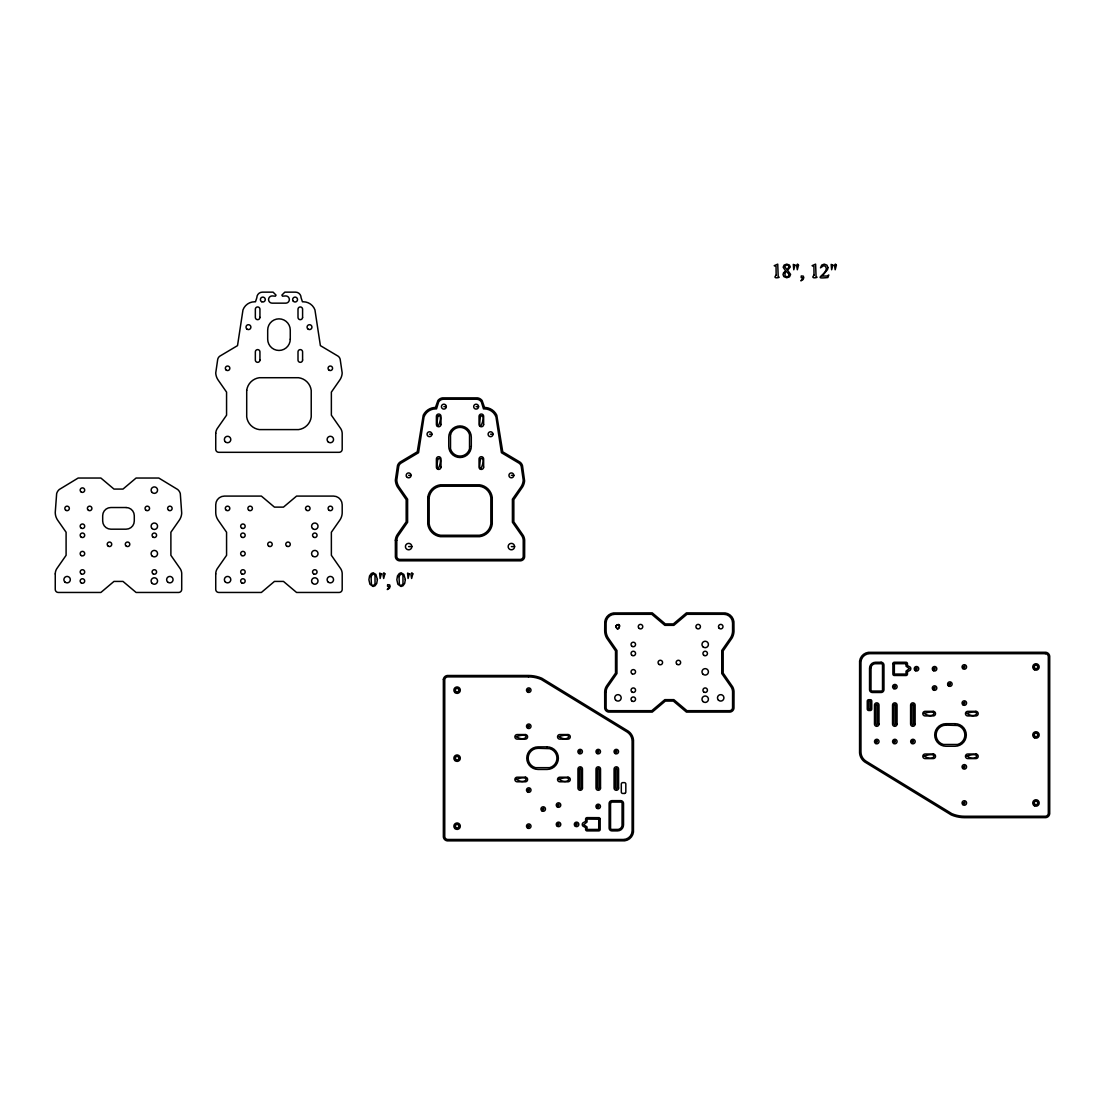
<?xml version="1.0" encoding="UTF-8"?>
<svg xmlns="http://www.w3.org/2000/svg" width="1105" height="1105" viewBox="0 0 1105 1105"><rect width="100%" height="100%" fill="white"/><g stroke="black" fill="none" stroke-linecap="round" stroke-linejoin="round"><path stroke-width="1.5" d="M443.879 406.64L446.337 406.64A2.459 2.459 0 0 1 442.649 408.767A2.459 2.459 0 0 1 442.649 404.513A2.459 2.459 0 0 1 446.337 406.64M476.131 406.64L478.589 406.64A2.459 2.459 0 0 1 474.901 408.767A2.459 2.459 0 0 1 474.901 404.513A2.459 2.459 0 0 1 478.589 406.64M429.5 434.224L431.945 434.224A2.459 2.459 0 0 0 428.27 432.096A2.459 2.459 0 0 0 428.27 436.351A2.459 2.459 0 0 0 431.945 434.224M490.551 434.224L493.01 434.224A2.459 2.459 0 0 1 489.322 436.351A2.459 2.459 0 0 1 489.322 432.096A2.459 2.459 0 0 1 493.01 434.224M408.629 475.371L411.088 475.371M511.38 475.371L513.825 475.371A2.459 2.459 0 0 0 510.151 473.258A2.459 2.459 0 0 0 510.151 477.498A2.459 2.459 0 0 0 513.825 475.371M408.629 546.588L411.861 546.588A3.218 3.218 0 0 1 407.027 549.378A3.218 3.218 0 0 1 407.027 543.798A3.218 3.218 0 0 1 411.861 546.588M511.38 546.588L514.599 546.588A3.218 3.218 0 0 1 509.764 549.378A3.218 3.218 0 0 1 509.764 543.798A3.218 3.218 0 0 1 514.599 546.588M906.017 663.691L894.359 663.691L894.346 674.064L906.031 674.064L906.045 671.094L909.387 668.649L906.045 666.218L906.031 663.704M55.264 573.909L55.25 589.421A3.039 3.039 0 0 0 58.289 592.46L100.887 592.46L113.967 581.423L122.987 581.423L136.095 592.46L178.665 592.46A3.039 3.039 0 0 0 181.703 589.421L181.717 573.371A9.752 9.752 0 0 0 179.659 567.915L170.888 555.318L170.888 532.251L179.272 520.22A13.619 13.619 0 0 0 181.703 513.121L180.308 493.659A8.191 8.191 0 0 0 177.601 489.446L158.802 478.037L136.095 478.037L122.987 489.073L113.967 489.073L100.887 478.037L78.165 478.037L59.352 489.446A8.191 8.191 0 0 0 56.645 493.659L55.25 512.43A13.619 13.619 0 0 0 57.695 520.22L66.093 532.251L66.093 555.318L57.322 567.915A9.752 9.752 0 0 0 55.264 573.909M215.737 573.909L215.737 589.421A3.039 3.039 0 0 0 218.776 592.46L261.374 592.46L274.441 581.423L283.474 581.423L296.568 592.46L339.152 592.46A3.039 3.039 0 0 0 342.191 589.421L342.191 573.371A9.752 9.752 0 0 0 340.147 567.915L331.376 555.318L331.362 532.251L339.76 520.22A13.619 13.619 0 0 0 342.191 513.121L342.191 504.778A8.674 8.674 0 0 0 333.517 496.09L296.568 496.09L283.474 507.126L274.441 507.126L261.374 496.09L224.412 496.09A8.674 8.674 0 0 0 215.737 504.778L215.737 512.43A13.619 13.619 0 0 0 218.182 520.22L226.566 532.251L226.58 555.318L217.809 567.915A9.752 9.752 0 0 0 215.737 573.909M215.751 433.243L215.737 449.293A3.039 3.039 0 0 0 218.776 452.318L339.152 452.318A3.039 3.039 0 0 0 342.191 449.293L342.191 433.243A9.752 9.752 0 0 0 340.133 427.773L331.362 415.19L331.362 392.123L339.746 380.079A13.619 13.619 0 0 0 342.177 372.979L340.243 359.719A5.318 5.318 0 0 0 338.033 356.128L320.381 345.63L314.939 309.897A12.376 12.376 0 0 0 303.322 301.789L302.439 301.789L301.085 297.715A5.566 5.566 0 0 0 295.518 292.148L284.828 292.148L281.899 295.104L282.507 296.168L285.725 295.933A3.605 3.605 0 0 1 289.344 299.552A3.605 3.605 0 0 1 285.725 303.157L272.189 303.157A3.605 3.605 0 0 1 268.57 299.552A3.605 3.605 0 0 1 272.189 295.933L275.407 296.168L276.015 295.104L273.087 292.148L262.396 292.148A5.566 5.566 0 0 0 256.83 297.715L255.476 301.789L254.592 301.789A12.376 12.376 0 0 0 242.976 309.897L237.52 345.63L219.867 356.128A5.318 5.318 0 0 0 217.657 359.719L215.737 372.979A13.619 13.619 0 0 0 218.168 380.079L226.566 392.123L226.566 415.19L217.796 427.773A9.752 9.752 0 0 0 215.751 433.243M395.355 540.262L395.383 556.961A4.475 4.475 0 0 0 399.237 560.815L520.787 560.815A4.475 4.475 0 0 0 524.626 556.961L524.668 540.262A11.243 11.243 0 0 0 523.314 535.511L513.839 521.822L513.839 499.653L522.776 486.711A15.083 15.083 0 0 0 524.599 480.91L522.499 465.647A6.796 6.796 0 0 0 519.875 462.014L502.747 451.835L496.794 415.204A13.799 13.799 0 0 0 485.772 407.51L484.543 407.455L482.125 400.535A7.003 7.003 0 0 0 477.484 397.869L442.525 397.869A7.003 7.003 0 0 0 437.898 400.535L435.467 407.455L434.237 407.51A13.799 13.799 0 0 0 423.229 415.204L417.248 451.835L400.121 462.014A6.796 6.796 0 0 0 397.482 465.647L395.355 480.123A15.097 15.097 0 0 0 397.234 486.711L406.17 499.653L406.184 521.822L397.33 534.489A11.216 11.216 0 0 0 395.355 540.262M396.792 540.331L396.778 556.368A3.039 3.039 0 0 0 399.817 559.406L520.193 559.406A3.039 3.039 0 0 0 523.231 556.368L523.231 540.331A9.752 9.752 0 0 0 521.187 534.861L512.416 522.278L512.402 499.211L520.8 487.167A13.619 13.619 0 0 0 523.218 480.067L521.284 466.807A5.318 5.318 0 0 0 519.074 463.216L501.421 452.719L495.993 416.986A12.376 12.376 0 0 0 484.377 408.878L483.479 408.878L481.379 402.027A5.566 5.566 0 0 0 476.573 399.237L443.45 399.237A5.566 5.566 0 0 0 438.63 402.027L436.53 408.878L435.632 408.878A12.376 12.376 0 0 0 424.016 416.986L418.56 452.719L400.922 463.216A5.318 5.318 0 0 0 398.698 466.807L396.792 480.067A13.619 13.619 0 0 0 399.209 487.167L407.607 499.211L407.607 522.278L398.836 534.861A9.752 9.752 0 0 0 396.792 540.331M598.744 819.219L598.73 829.427L587.059 829.454L587.031 826.927L583.716 824.689L587.031 822.037L587.045 819.081L598.744 819.219M600.181 819.123L600.167 829.593A1.506 1.506 0 0 1 598.869 830.891L586.893 830.891A1.506 1.506 0 0 1 585.609 829.593L585.595 827.617L582.901 826.084A2.251 2.251 0 0 1 582.901 822.894L585.595 821.346L585.595 819.123A1.506 1.506 0 0 1 587.1 817.617L599.062 817.672A1.506 1.506 0 0 1 600.181 819.123M604.684 692.103L604.711 708.222A4.475 4.475 0 0 0 608.565 712.076L652.282 712.103L665.348 701.081L673.332 701.081L686.426 712.103L730.115 712.076A4.475 4.475 0 0 0 733.969 708.222L734.01 691.537A11.243 11.243 0 0 0 732.656 686.771L723.181 673.097L723.181 650.928L732.118 637.972A15.097 15.097 0 0 0 733.996 631.397L733.913 621.673A10.111 10.111 0 0 0 725.212 612.957L686.426 612.874L673.332 623.911L665.348 623.911L652.282 612.874L613.468 612.957A10.111 10.111 0 0 0 604.766 621.673L604.684 630.665A15.056 15.056 0 0 0 606.576 637.972L615.513 650.928L615.526 673.097L606.673 685.763A11.174 11.174 0 0 0 604.684 692.103M606.12 692.131L606.106 707.642A3.039 3.039 0 0 0 609.145 710.681L651.757 710.681L664.823 699.645L673.857 699.645L686.951 710.681L729.535 710.681A3.039 3.039 0 0 0 732.56 707.642L732.574 691.592A9.752 9.752 0 0 0 730.529 686.122L721.758 673.539L721.745 650.472L730.143 638.428A13.619 13.619 0 0 0 732.56 631.342L732.56 622.985A8.674 8.674 0 0 0 723.886 614.311L686.951 614.311L673.857 625.347L664.823 625.347L651.757 614.311L614.781 614.311A8.674 8.674 0 0 0 606.106 622.985L606.106 630.651A13.619 13.619 0 0 0 608.551 638.428L616.949 650.472L616.949 673.539L608.178 686.122A9.752 9.752 0 0 0 606.12 692.131M892.909 663.553L892.895 674.022A1.506 1.506 0 0 0 894.014 675.473L905.976 675.528A1.506 1.506 0 0 0 907.481 674.022L907.481 671.785L910.175 670.252A2.251 2.251 0 0 0 910.175 667.061L907.467 665.528L907.467 663.553A1.506 1.506 0 0 0 906.169 662.254L894.207 662.254A1.506 1.506 0 0 0 892.909 663.553M246.705 390.369L246.705 416.944A14.697 14.697 0 0 0 259.344 429.596L298.571 429.596A14.697 14.697 0 0 0 311.223 416.944L311.223 390.369A14.697 14.697 0 0 0 298.571 377.717L259.344 377.717A14.697 14.697 0 0 0 246.705 390.369M427.746 497.457L427.746 524.032A14.697 14.697 0 0 0 440.398 536.685L479.611 536.685A14.697 14.697 0 0 0 492.264 524.032L492.264 497.457A14.697 14.697 0 0 0 479.611 484.805L440.398 484.805A14.697 14.697 0 0 0 427.746 497.457M429.168 497.637L429.168 523.839A13.26 13.26 0 0 0 440.577 535.262L479.432 535.262A13.26 13.26 0 0 0 490.841 523.839L490.841 497.637A13.26 13.26 0 0 0 479.432 486.228L440.577 486.228A13.26 13.26 0 0 0 429.168 497.637M443.354 679.34L443.354 837.01A4.475 4.475 0 0 0 447.207 840.864L624.712 840.822A10.166 10.166 0 0 0 633.469 832.065L633.51 740.129A12.293 12.293 0 0 0 628.552 731.289L541.795 678.18A34.089 34.089 0 0 0 528.494 675.459L447.207 675.5A4.475 4.475 0 0 0 443.354 679.34M610.554 803.294L610.554 828.239A1.395 1.395 0 0 0 611.756 829.441L618.123 829.413A4.572 4.572 0 0 0 622.06 825.476L622.087 803.294A1.395 1.395 0 0 0 620.886 802.092L611.756 802.092A1.395 1.395 0 0 0 610.554 803.294M859.607 661.08L859.566 753.002A12.293 12.293 0 0 0 864.524 761.856L951.267 814.965A34.089 34.089 0 0 0 964.568 817.686L1045.869 817.645A4.475 4.475 0 0 0 1049.709 813.791L1049.709 656.121A4.475 4.475 0 0 0 1045.869 652.282L868.364 652.323A10.166 10.166 0 0 0 859.607 661.08M871.016 667.655L870.989 689.851A1.395 1.395 0 0 0 872.19 691.053L881.307 691.053A1.395 1.395 0 0 0 882.508 689.851L882.508 664.906A1.395 1.395 0 0 0 881.307 663.704L874.939 663.732A4.572 4.572 0 0 0 871.016 667.655M371.031 576.603L371.446 584.435L373.103 585.885L375.037 583.841L375.023 575.387L373.159 573.481L371.031 576.603M398.988 576.603L399.402 584.435L401.046 585.885L402.994 583.841L402.966 575.387L401.101 573.481L398.988 576.603M776.138 275.228C771.47 279.689 782.451 277.024 778.21 277.024L777.74 264.123L774.218 265.683L776.042 266.291L776.138 275.228M814.012 275.228C809.343 279.689 820.324 277.024 816.084 277.024L815.601 264.123L812.092 265.683L813.915 266.291L814.012 275.228M384.872 573.854L383.67 578.481L382.91 573.992L383.905 572.818L384.872 573.854M412.828 573.854L411.626 578.481L410.867 573.992L411.861 572.818L412.828 573.854M798.514 265.131L797.313 269.758L796.567 265.269L797.548 264.095L798.514 265.131M836.388 265.131L835.187 269.758L834.441 265.269L835.421 264.095L836.388 265.131M437.87 416.115C434.072 440.204 445.232 412.579 437.87 416.115M437.87 458.768C434.072 482.871 445.232 455.232 437.87 458.768M450.522 434.666L450.522 448.796A9.835 9.835 0 0 0 469.528 448.796L469.528 434.666A9.835 9.835 0 0 0 450.522 434.666M480.523 416.115C476.738 440.204 487.899 412.579 480.523 416.115M480.523 458.768C476.738 482.871 487.899 455.232 480.523 458.768M516.366 736.621C526.091 743.458 532.002 731.206 516.366 736.621M527.969 689.962C528.963 693.056 530.386 687.766 527.969 689.962M516.366 779.287C526.091 786.111 532.002 773.873 516.366 779.287M527.969 726.082C528.963 729.176 530.386 723.886 527.969 726.082M527.969 789.868C528.963 792.962 530.386 787.672 527.969 789.868M527.969 825.988C528.963 829.082 530.386 823.791 527.969 825.988M542.431 808.832C543.411 811.926 544.834 806.636 542.431 808.832M559.02 736.621C568.744 743.458 574.655 731.206 559.02 736.621M559.02 779.287C568.744 786.111 574.655 773.873 559.02 779.287M557.721 804.868C558.716 807.962 560.138 802.672 557.721 804.868M557.721 824.178C558.716 827.272 560.138 821.996 557.721 824.178M579.365 751.386C580.346 754.494 581.769 749.204 579.365 751.386M579.434 768.873L579.393 787.948L580.208 788.846L581.037 787.948L581.037 769.177L580.429 768.293L579.434 768.873M575.788 824.178C576.782 827.272 578.191 821.996 575.788 824.178M597.46 751.386C598.454 754.494 599.877 749.204 597.46 751.386M615.761 626.052C618.524 634.671 622.46 619.974 615.761 626.052M597.487 768.873L597.446 787.948L598.275 788.846L599.103 787.948L599.103 769.177L598.482 768.293L597.487 768.873M597.418 806.236C598.413 809.33 599.835 804.039 597.418 806.236M615.526 751.386C616.521 754.494 617.93 749.204 615.526 751.386M615.554 768.873L615.513 787.948L616.328 788.846L617.156 787.948L617.156 769.177L616.549 768.293L615.554 768.873M875.947 704.893L875.92 723.968L876.735 724.88L877.563 723.968L877.563 705.197L876.942 704.313L875.947 704.893M875.975 741.331C876.969 744.439 878.392 739.148 875.975 741.331M894.083 686.495C895.078 689.589 896.486 684.299 894.083 686.495M894.014 704.893L893.973 723.968L894.801 724.88L895.616 723.968L895.616 705.197L895.009 704.313L894.014 704.893M894.042 741.331C895.036 744.439 896.445 739.148 894.042 741.331M915.714 668.539C916.708 671.647 918.131 666.356 915.714 668.539M912.067 704.893L912.039 723.968L912.854 724.88L913.683 723.968L913.683 705.197L913.062 704.313L912.067 704.893M912.15 741.331C913.144 744.439 914.553 739.148 912.15 741.331M924.291 713.416C934.015 720.253 939.927 708.001 924.291 713.416M933.78 668.539C934.775 671.647 936.184 666.356 933.78 668.539M924.291 756.082C934.015 762.92 939.927 750.668 924.291 756.082M933.78 687.863C934.775 690.957 936.184 685.666 933.78 687.863M949.085 683.898C950.079 686.992 951.488 681.702 949.085 683.898M963.532 666.743C964.527 669.837 965.95 664.547 963.532 666.743M963.532 702.863C964.527 705.957 965.95 700.667 963.532 702.863M966.944 713.416C976.682 720.253 982.58 708.001 966.944 713.416M963.532 766.649C964.527 769.743 965.95 764.453 963.532 766.649M966.944 756.082C976.682 762.92 982.58 750.668 966.944 756.082M963.532 802.769C964.527 805.863 965.95 800.573 963.532 802.769M381.322 573.868L380.12 578.481L379.637 573.094L381.322 573.868M409.264 573.868L408.077 578.481L407.579 573.094L409.264 573.868M794.965 265.145L793.777 269.758L793.28 264.385L794.965 265.145M832.839 265.145L831.651 269.758L831.153 264.385L832.839 265.145M377.385 579.559L376.722 583.454L375.037 585.774L373.076 586.493L369.94 584.269L368.89 579.766L369.567 575.898L371.363 573.481L373.172 572.846L375.88 574.393L377.385 579.559M405.328 579.559L404.679 583.454L402.994 585.774L401.018 586.493L397.883 584.269L396.833 579.766L397.51 575.898L399.319 573.481L401.115 572.846L403.836 574.393L405.328 579.559M870.339 708.927L868.71 709.079L868.682 701.15L870.298 701.136L870.339 708.927M784.882 272.769L785.185 276.499L788.597 276.664L788.86 273.971L786.083 271.291L784.882 272.769M788.929 266.858L787.147 269.882L784.564 266.595L786.801 264.689L788.348 265.269L788.929 266.858M827.977 267.576L827.521 269.579L822.175 276.07L827.079 276.001L828.791 275.007L827.866 277.535C811.692 279.178 825.67 275.587 826.319 268.474L825.559 266.416L823.722 265.614L820.49 267.838L821.733 265.089L824.247 264.123L826.913 265.159L827.977 267.576M615.872 625.789C617.474 634.615 623.248 620.665 615.872 625.789M783.597 272.811L783.017 274.551L783.846 276.595L786.76 277.769L789.536 276.789L790.6 274.413L787.603 270.255L790.31 266.954L789.329 264.993L786.774 264.123L784.149 265.048L783.155 267.258L785.627 270.918L783.597 272.811M389.347 586.645L387.261 589.559L389.457 588.219L390.148 586.354L389.651 584.877L387.62 584.655L387.537 586.258L389.347 586.645M803.004 277.921L800.904 280.85L803.1 279.496L803.791 277.631L803.294 276.153L801.263 275.946L801.18 277.535L803.004 277.921M538.149 748.306L535.497 748.651A9.835 9.835 0 0 0 535.497 767.671L549.627 767.671A9.835 9.835 0 0 0 549.627 748.651L538.149 748.306M946.087 725.129L943.449 725.474A9.835 9.835 0 0 0 943.449 744.48L957.565 744.48A9.835 9.835 0 0 0 957.565 725.474L946.087 725.129M126.108 507.527L110.845 507.527A8.177 8.177 0 0 0 102.682 515.69L102.682 521.021A8.177 8.177 0 0 0 110.845 529.185L126.108 529.185A8.177 8.177 0 0 0 134.285 521.021L134.285 515.69A8.177 8.177 0 0 0 126.108 507.527M1045.275 653.677L869.69 653.677A8.73 8.73 0 0 0 860.961 662.406L860.961 751.966A10.857 10.857 0 0 0 866.14 761.221L951.902 813.667A32.542 32.542 0 0 0 964.596 816.25L1045.275 816.25A3.039 3.039 0 0 0 1048.314 813.211L1048.314 656.715A3.039 3.039 0 0 0 1045.275 653.677M881.127 662.254L875.533 662.254A6.008 6.008 0 0 0 869.538 668.263L869.538 689.672A2.832 2.832 0 0 0 872.37 692.504L881.127 692.504A2.832 2.832 0 0 0 883.959 689.672L883.959 665.086A2.832 2.832 0 0 0 881.127 662.254M528.48 676.895L447.787 676.895A3.039 3.039 0 0 0 444.749 679.934L444.749 836.43A3.039 3.039 0 0 0 447.787 839.469L623.386 839.469A8.73 8.73 0 0 0 632.115 830.739L632.115 741.179A10.857 10.857 0 0 0 626.936 731.924L541.16 679.465A32.542 32.542 0 0 0 528.48 676.895M870.464 699.7L868.558 699.7A1.506 1.506 0 0 0 867.259 700.998L867.259 709.203A1.506 1.506 0 0 0 868.558 710.501L870.27 710.515A1.506 1.506 0 0 0 871.776 709.009L871.762 700.998A1.506 1.506 0 0 0 870.464 699.7M933.228 711.344L925.106 711.344A2.293 2.293 0 0 0 922.813 713.637A2.293 2.293 0 0 0 925.106 715.93L933.228 715.93A2.293 2.293 0 0 0 935.521 713.637A2.293 2.293 0 0 0 933.228 711.344M975.895 711.344L967.759 711.344A2.293 2.293 0 0 0 965.466 713.637A2.293 2.293 0 0 0 967.759 715.93L975.895 715.93A2.293 2.293 0 0 0 978.187 713.637A2.293 2.293 0 0 0 975.895 711.344M955.024 723.692L945.991 723.692A11.285 11.285 0 0 0 934.706 734.977A11.285 11.285 0 0 0 945.991 746.262L955.024 746.262A11.285 11.285 0 0 0 966.309 734.977A11.285 11.285 0 0 0 955.024 723.692M525.303 734.549L517.181 734.549A2.293 2.293 0 0 0 514.889 736.842A2.293 2.293 0 0 0 517.181 739.135L525.303 739.135A2.293 2.293 0 0 0 527.596 736.842A2.293 2.293 0 0 0 525.303 734.549M567.97 734.549L559.834 734.549A2.293 2.293 0 0 0 557.542 736.842A2.293 2.293 0 0 0 559.834 739.135L567.97 739.135A2.293 2.293 0 0 0 570.263 736.842A2.293 2.293 0 0 0 567.97 734.549M547.086 746.87L538.052 746.87A11.285 11.285 0 0 0 526.767 758.168A11.285 11.285 0 0 0 538.052 769.453L547.086 769.453A11.285 11.285 0 0 0 558.37 758.168A11.285 11.285 0 0 0 547.086 746.87M933.228 754.011L925.106 754.011A2.293 2.293 0 0 0 922.813 756.303A2.293 2.293 0 0 0 925.106 758.596L933.228 758.596A2.293 2.293 0 0 0 935.521 756.303A2.293 2.293 0 0 0 933.228 754.011M975.895 754.011L967.759 754.011A2.293 2.293 0 0 0 965.466 756.303A2.293 2.293 0 0 0 967.759 758.596L975.895 758.596A2.293 2.293 0 0 0 978.187 756.303A2.293 2.293 0 0 0 975.895 754.011M525.303 777.202L517.181 777.202A2.293 2.293 0 0 0 514.889 779.508A2.293 2.293 0 0 0 517.181 781.801L525.303 781.801A2.293 2.293 0 0 0 527.596 779.508A2.293 2.293 0 0 0 525.303 777.202M567.97 777.202L559.834 777.202A2.293 2.293 0 0 0 557.542 779.508A2.293 2.293 0 0 0 559.834 781.801L567.97 781.801A2.293 2.293 0 0 0 570.263 779.508A2.293 2.293 0 0 0 567.97 777.202M624.518 793.445L622.612 793.445A1.506 1.506 0 0 1 621.314 792.147L621.3 784.136A1.506 1.506 0 0 1 622.806 782.616L624.518 782.63A1.506 1.506 0 0 1 625.817 783.928L625.817 792.147A1.506 1.506 0 0 1 624.518 793.445M620.706 800.642L611.949 800.642A2.832 2.832 0 0 0 609.117 803.473L609.117 828.059A2.832 2.832 0 0 0 611.949 830.891L617.529 830.891A6.008 6.008 0 0 0 623.538 824.883L623.538 803.473A2.832 2.832 0 0 0 620.706 800.642M915.12 724.065L915.12 705.101A2.251 2.251 0 0 0 912.854 702.849A2.251 2.251 0 0 0 910.603 705.101L910.603 724.065A2.251 2.251 0 0 0 912.854 726.317A2.251 2.251 0 0 0 915.12 724.065M897.053 724.065L897.053 705.101A2.251 2.251 0 0 0 894.801 702.849A2.251 2.251 0 0 0 892.536 705.101L892.536 724.065A2.251 2.251 0 0 0 894.801 726.317A2.251 2.251 0 0 0 897.053 724.065M879 724.065L879 705.101A2.251 2.251 0 0 0 876.735 702.849A2.251 2.251 0 0 0 874.483 705.101L874.483 724.065A2.251 2.251 0 0 0 876.735 726.317A2.251 2.251 0 0 0 879 724.065M618.593 788.045L618.593 769.08A2.251 2.251 0 0 0 616.328 766.815A2.251 2.251 0 0 0 614.076 769.08L614.076 788.045A2.251 2.251 0 0 0 616.328 790.296A2.251 2.251 0 0 0 618.593 788.045M600.526 788.045L600.526 769.08A2.251 2.251 0 0 0 598.275 766.815A2.251 2.251 0 0 0 596.009 769.08L596.009 788.045A2.251 2.251 0 0 0 598.275 790.296A2.251 2.251 0 0 0 600.526 788.045M582.473 788.045L582.473 769.08A2.251 2.251 0 0 0 580.208 766.815A2.251 2.251 0 0 0 577.956 769.08L577.956 788.045A2.251 2.251 0 0 0 580.208 790.296A2.251 2.251 0 0 0 582.473 788.045M483.645 424.458L483.645 416.336A2.293 2.293 0 0 0 481.338 414.043A2.293 2.293 0 0 0 479.045 416.336L479.045 424.458A2.293 2.293 0 0 0 481.338 426.751A2.293 2.293 0 0 0 483.645 424.458M483.645 467.125L483.645 458.989A2.293 2.293 0 0 0 481.338 456.697A2.293 2.293 0 0 0 479.045 458.989L479.045 467.125A2.293 2.293 0 0 0 481.338 469.418A2.293 2.293 0 0 0 483.645 467.125M471.31 446.254L471.31 437.221A11.285 11.285 0 0 0 460.025 425.936A11.285 11.285 0 0 0 448.74 437.221L448.74 446.254A11.285 11.285 0 0 0 460.025 457.539A11.285 11.285 0 0 0 471.31 446.254M440.978 424.458L440.978 416.336A2.293 2.293 0 0 0 438.685 414.043A2.293 2.293 0 0 0 436.392 416.336L436.392 424.458A2.293 2.293 0 0 0 438.685 426.751A2.293 2.293 0 0 0 440.978 424.458M440.978 467.125L440.978 458.989A2.293 2.293 0 0 0 438.685 456.697A2.293 2.293 0 0 0 436.392 458.989L436.392 467.125A2.293 2.293 0 0 0 438.685 469.418A2.293 2.293 0 0 0 440.978 467.125M302.59 317.37L302.59 309.248A2.293 2.293 0 0 0 300.298 306.955A2.293 2.293 0 0 0 298.005 309.248L298.005 317.37A2.293 2.293 0 0 0 300.298 319.663A2.293 2.293 0 0 0 302.59 317.37M302.59 360.037L302.59 351.901A2.293 2.293 0 0 0 300.298 349.608A2.293 2.293 0 0 0 298.005 351.901L298.005 360.037A2.293 2.293 0 0 0 300.298 362.329A2.293 2.293 0 0 0 302.59 360.037M290.27 339.166L290.27 330.133A11.285 11.285 0 0 0 278.971 318.848A11.285 11.285 0 0 0 267.686 330.133L267.686 339.166A11.285 11.285 0 0 0 278.971 350.451A11.285 11.285 0 0 0 290.27 339.166M259.937 317.37L259.937 309.248A2.293 2.293 0 0 0 257.645 306.955A2.293 2.293 0 0 0 255.352 309.248L255.338 317.37A2.293 2.293 0 0 0 257.645 319.663A2.293 2.293 0 0 0 259.937 317.37M259.937 360.037L259.937 351.901A2.293 2.293 0 0 0 257.645 349.608A2.293 2.293 0 0 0 255.352 351.901L255.338 360.037A2.293 2.293 0 0 0 257.645 362.329A2.293 2.293 0 0 0 259.937 360.037M152.048 492.402A3.218 3.218 0 0 0 157.449 490.965A3.218 3.218 0 0 0 153.498 487.015A3.218 3.218 0 0 0 152.048 492.402M153.208 537.237A2.251 2.251 0 0 0 156.592 535.276A2.251 2.251 0 0 0 153.208 533.328A2.251 2.251 0 0 0 153.208 537.237M81.314 573.923A2.251 2.251 0 0 0 84.698 571.976A2.251 2.251 0 0 0 81.314 570.014A2.251 2.251 0 0 0 81.314 573.923M64.822 581.921A3.218 3.218 0 0 0 70.223 580.47A3.218 3.218 0 0 0 66.272 576.534A3.218 3.218 0 0 0 64.822 581.921M167.573 581.921A3.218 3.218 0 0 0 172.96 580.47A3.218 3.218 0 0 0 169.01 576.534A3.218 3.218 0 0 0 167.573 581.921M81.3 582.957A2.251 2.251 0 0 0 84.698 581.009A2.251 2.251 0 0 0 81.3 579.048A2.251 2.251 0 0 0 81.3 582.957M152.048 583.288A3.218 3.218 0 0 0 157.449 581.838A3.218 3.218 0 0 0 153.498 577.887A3.218 3.218 0 0 0 152.048 583.288M153.208 573.923A2.251 2.251 0 0 0 156.592 571.976A2.251 2.251 0 0 0 153.208 570.014A2.251 2.251 0 0 0 153.208 573.923M65.955 510.372A2.251 2.251 0 0 0 69.339 508.424A2.251 2.251 0 0 0 65.955 506.463A2.251 2.251 0 0 0 65.955 510.372M146.178 510.372A2.251 2.251 0 0 0 149.562 508.424A2.251 2.251 0 0 0 146.178 506.463A2.251 2.251 0 0 0 146.178 510.372M81.3 555.58A2.251 2.251 0 0 0 84.698 553.633A2.251 2.251 0 0 0 81.3 551.671A2.251 2.251 0 0 0 81.3 555.58M81.314 537.237A2.251 2.251 0 0 0 84.698 535.276A2.251 2.251 0 0 0 81.314 533.328A2.251 2.251 0 0 0 81.314 537.237M168.747 510.372A2.251 2.251 0 0 0 172.131 508.424A2.251 2.251 0 0 0 168.747 506.463A2.251 2.251 0 0 0 168.747 510.372M152.048 555.912A3.218 3.218 0 0 0 157.449 554.461A3.218 3.218 0 0 0 153.498 550.511A3.218 3.218 0 0 0 152.048 555.912M108.345 546.257A2.251 2.251 0 0 0 111.729 544.309A2.251 2.251 0 0 0 108.345 542.348A2.251 2.251 0 0 0 108.345 546.257M81.3 528.204A2.251 2.251 0 0 0 84.698 526.242A2.251 2.251 0 0 0 81.3 524.295A2.251 2.251 0 0 0 81.3 528.204M152.048 528.522A3.218 3.218 0 0 0 157.449 527.085A3.218 3.218 0 0 0 153.498 523.135A3.218 3.218 0 0 0 152.048 528.522M126.412 546.257A2.251 2.251 0 0 0 129.796 544.309A2.251 2.251 0 0 0 126.412 542.348A2.251 2.251 0 0 0 126.412 546.257M81.3 492.084A2.251 2.251 0 0 0 84.698 490.123A2.251 2.251 0 0 0 81.3 488.175A2.251 2.251 0 0 0 81.3 492.084M88.524 510.372A2.251 2.251 0 0 0 91.908 508.424A2.251 2.251 0 0 0 88.524 506.463A2.251 2.251 0 0 0 88.524 510.372M328.047 441.779A3.218 3.218 0 0 0 333.448 440.343A3.218 3.218 0 0 0 329.497 436.392A3.218 3.218 0 0 0 328.047 441.779M246.719 328.876A2.459 2.459 0 0 0 250.821 327.771A2.459 2.459 0 0 0 247.81 324.773A2.459 2.459 0 0 0 246.719 328.876M329.193 370.244A2.251 2.251 0 0 0 332.577 368.283A2.251 2.251 0 0 0 329.193 366.335A2.251 2.251 0 0 0 329.193 370.244M225.31 441.779A3.218 3.218 0 0 0 230.696 440.343A3.218 3.218 0 0 0 226.76 436.392A3.218 3.218 0 0 0 225.31 441.779M226 369.885A2.251 2.251 0 0 0 229.771 368.877A2.251 2.251 0 0 0 227.008 366.114A2.251 2.251 0 0 0 226 369.885M308.281 329.262A2.459 2.459 0 0 0 311.955 327.135A2.459 2.459 0 0 0 308.281 325.008A2.459 2.459 0 0 0 308.281 329.262M261.609 301.679A2.459 2.459 0 0 0 265.283 299.552A2.459 2.459 0 0 0 261.609 297.425A2.459 2.459 0 0 0 261.609 301.679M293.35 301.278A2.459 2.459 0 0 0 297.452 300.187A2.459 2.459 0 0 0 294.455 297.176A2.459 2.459 0 0 0 293.35 301.278M962.717 668.539A2.251 2.251 0 0 0 966.502 667.53A2.251 2.251 0 0 0 963.726 664.768A2.251 2.251 0 0 0 962.717 668.539M1034.363 737.753A3.218 3.218 0 0 0 1039.197 734.963A3.218 3.218 0 0 0 1034.363 732.173A3.218 3.218 0 0 0 1034.363 737.753M962.717 704.659A2.251 2.251 0 0 0 966.502 703.65A2.251 2.251 0 0 0 963.726 700.888A2.251 2.251 0 0 0 962.717 704.659M962.717 768.445A2.251 2.251 0 0 0 966.502 767.436A2.251 2.251 0 0 0 963.726 764.674A2.251 2.251 0 0 0 962.717 768.445M1034.363 805.766A3.218 3.218 0 0 0 1039.197 802.976A3.218 3.218 0 0 0 1034.363 800.186A3.218 3.218 0 0 0 1034.363 805.766M962.717 804.564A2.251 2.251 0 0 0 966.502 803.556A2.251 2.251 0 0 0 963.726 800.793A2.251 2.251 0 0 0 962.717 804.564M1034.363 669.74A3.218 3.218 0 0 0 1039.197 666.95A3.218 3.218 0 0 0 1034.363 664.16A3.218 3.218 0 0 0 1034.363 669.74M933.435 690.031A2.251 2.251 0 0 0 936.819 688.07A2.251 2.251 0 0 0 933.435 686.108A2.251 2.251 0 0 0 933.435 690.031M911.805 743.499A2.251 2.251 0 0 0 915.189 741.538A2.251 2.251 0 0 0 911.805 739.59A2.251 2.251 0 0 0 911.805 743.499M893.738 688.65A2.251 2.251 0 0 0 897.122 686.702A2.251 2.251 0 0 0 893.738 684.741A2.251 2.251 0 0 0 893.738 688.65M933.435 670.707A2.251 2.251 0 0 0 936.819 668.76A2.251 2.251 0 0 0 933.435 666.798A2.251 2.251 0 0 0 933.435 670.707M915.368 670.707A2.251 2.251 0 0 0 918.752 668.76A2.251 2.251 0 0 0 915.368 666.798A2.251 2.251 0 0 0 915.368 670.707M948.27 685.708A2.251 2.251 0 0 0 952.04 684.686A2.251 2.251 0 0 0 949.278 681.923A2.251 2.251 0 0 0 948.27 685.708M875.63 743.499A2.251 2.251 0 0 0 879.028 741.538A2.251 2.251 0 0 0 875.63 739.59A2.251 2.251 0 0 0 875.63 743.499M893.696 743.499A2.251 2.251 0 0 0 897.08 741.538A2.251 2.251 0 0 0 893.696 739.59A2.251 2.251 0 0 0 893.696 743.499M1035.095 804.509A1.782 1.782 0 0 0 1037.761 802.976A1.782 1.782 0 0 0 1035.095 801.429A1.782 1.782 0 0 0 1035.095 804.509M1035.095 736.496A1.782 1.782 0 0 0 1037.761 734.963A1.782 1.782 0 0 0 1035.095 733.416A1.782 1.782 0 0 0 1035.095 736.496M1035.095 668.484A1.782 1.782 0 0 0 1037.761 666.95A1.782 1.782 0 0 0 1035.095 665.417A1.782 1.782 0 0 0 1035.095 668.484M454.818 760.461A3.218 3.218 0 0 0 460.205 759.011A3.218 3.218 0 0 0 456.255 755.074A3.218 3.218 0 0 0 454.818 760.461M527.624 792.023A2.251 2.251 0 0 0 531.008 790.075A2.251 2.251 0 0 0 527.624 788.114A2.251 2.251 0 0 0 527.624 792.023M527.624 728.236A2.251 2.251 0 0 0 531.008 726.289A2.251 2.251 0 0 0 527.624 724.327A2.251 2.251 0 0 0 527.624 728.236M454.818 692.448A3.218 3.218 0 0 0 460.205 690.998A3.218 3.218 0 0 0 456.255 687.061A3.218 3.218 0 0 0 454.818 692.448M527.624 692.117A2.251 2.251 0 0 0 531.008 690.169A2.251 2.251 0 0 0 527.624 688.208A2.251 2.251 0 0 0 527.624 692.117M527.624 828.142A2.251 2.251 0 0 0 531.008 826.195A2.251 2.251 0 0 0 527.624 824.233A2.251 2.251 0 0 0 527.624 828.142M454.818 828.474A3.218 3.218 0 0 0 460.205 827.023A3.218 3.218 0 0 0 456.255 823.087A3.218 3.218 0 0 0 454.818 828.474M557.39 807.023A2.251 2.251 0 0 0 560.774 805.075A2.251 2.251 0 0 0 557.39 803.114A2.251 2.251 0 0 0 557.39 807.023M579.02 753.555A2.251 2.251 0 0 0 582.404 751.593A2.251 2.251 0 0 0 579.02 749.646A2.251 2.251 0 0 0 579.02 753.555M597.073 808.39A2.251 2.251 0 0 0 600.457 806.443A2.251 2.251 0 0 0 597.073 804.481A2.251 2.251 0 0 0 597.073 808.39M557.39 826.347A2.251 2.251 0 0 0 560.774 824.385A2.251 2.251 0 0 0 557.39 822.438A2.251 2.251 0 0 0 557.39 826.347M575.443 826.347A2.251 2.251 0 0 0 578.827 824.385A2.251 2.251 0 0 0 575.443 822.438A2.251 2.251 0 0 0 575.443 826.347M542.085 810.987A2.251 2.251 0 0 0 545.469 809.04A2.251 2.251 0 0 0 542.085 807.078A2.251 2.251 0 0 0 542.085 810.987M615.181 753.555A2.251 2.251 0 0 0 618.565 751.593A2.251 2.251 0 0 0 615.181 749.646A2.251 2.251 0 0 0 615.181 753.555M597.114 753.555A2.251 2.251 0 0 0 600.498 751.593A2.251 2.251 0 0 0 597.114 749.646A2.251 2.251 0 0 0 597.114 753.555M455.84 759.439A1.782 1.782 0 0 0 458.81 758.638A1.782 1.782 0 0 0 456.627 756.469A1.782 1.782 0 0 0 455.84 759.439M456.199 691.702A1.782 1.782 0 0 0 458.865 690.169A1.782 1.782 0 0 0 456.199 688.636A1.782 1.782 0 0 0 456.199 691.702M455.84 827.452A1.782 1.782 0 0 0 458.81 826.651A1.782 1.782 0 0 0 456.627 824.482A1.782 1.782 0 0 0 455.84 827.452M313.682 537.237A2.251 2.251 0 0 0 317.066 535.276A2.251 2.251 0 0 0 313.682 533.328A2.251 2.251 0 0 0 313.682 537.237M268.833 546.257A2.251 2.251 0 0 0 272.217 544.309A2.251 2.251 0 0 0 268.833 542.348A2.251 2.251 0 0 0 268.833 546.257M329.235 510.372A2.251 2.251 0 0 0 332.619 508.424A2.251 2.251 0 0 0 329.235 506.463A2.251 2.251 0 0 0 329.235 510.372M241.788 528.204A2.251 2.251 0 0 0 245.172 526.242A2.251 2.251 0 0 0 241.788 524.295A2.251 2.251 0 0 0 241.788 528.204M241.802 537.237A2.251 2.251 0 0 0 245.186 535.276A2.251 2.251 0 0 0 241.802 533.328A2.251 2.251 0 0 0 241.802 537.237M286.886 546.257A2.251 2.251 0 0 0 290.27 544.309A2.251 2.251 0 0 0 286.886 542.348A2.251 2.251 0 0 0 286.886 546.257M313.682 573.923A2.251 2.251 0 0 0 317.066 571.976A2.251 2.251 0 0 0 313.682 570.014A2.251 2.251 0 0 0 313.682 573.923M241.802 573.923A2.251 2.251 0 0 0 245.186 571.976A2.251 2.251 0 0 0 241.802 570.014A2.251 2.251 0 0 0 241.802 573.923M241.788 582.957A2.251 2.251 0 0 0 245.172 581.009A2.251 2.251 0 0 0 241.788 579.048A2.251 2.251 0 0 0 241.788 582.957M312.535 583.288A3.218 3.218 0 0 0 317.922 581.838A3.218 3.218 0 0 0 313.972 577.887A3.218 3.218 0 0 0 312.535 583.288M312.535 555.912A3.218 3.218 0 0 0 317.922 554.461A3.218 3.218 0 0 0 313.972 550.511A3.218 3.218 0 0 0 312.535 555.912M241.788 555.58A2.251 2.251 0 0 0 245.172 553.633A2.251 2.251 0 0 0 241.788 551.671A2.251 2.251 0 0 0 241.788 555.58M312.535 528.522A3.218 3.218 0 0 0 317.922 527.085A3.218 3.218 0 0 0 313.972 523.135A3.218 3.218 0 0 0 312.535 528.522M225.31 581.921A3.218 3.218 0 0 0 230.696 580.47A3.218 3.218 0 0 0 226.76 576.534A3.218 3.218 0 0 0 225.31 581.921M226.428 510.372A2.251 2.251 0 0 0 229.812 508.424A2.251 2.251 0 0 0 226.428 506.463A2.251 2.251 0 0 0 226.428 510.372M328.047 581.921A3.218 3.218 0 0 0 333.448 580.47A3.218 3.218 0 0 0 329.497 576.534A3.218 3.218 0 0 0 328.047 581.921M306.651 510.372A2.251 2.251 0 0 0 310.049 508.424A2.251 2.251 0 0 0 306.651 506.463A2.251 2.251 0 0 0 306.651 510.372M248.998 510.372A2.251 2.251 0 0 0 252.396 508.424A2.251 2.251 0 0 0 248.998 506.463A2.251 2.251 0 0 0 248.998 510.372M638.911 628.234A2.251 2.251 0 0 0 642.696 627.226A2.251 2.251 0 0 0 639.933 624.463A2.251 2.251 0 0 0 638.911 628.234M704.065 655.445A2.251 2.251 0 0 0 707.449 653.497A2.251 2.251 0 0 0 704.065 651.536A2.251 2.251 0 0 0 704.065 655.445M659.202 664.478A2.251 2.251 0 0 0 662.586 662.53A2.251 2.251 0 0 0 659.202 660.569A2.251 2.251 0 0 0 659.202 664.478M632.171 646.425A2.251 2.251 0 0 0 635.555 644.464A2.251 2.251 0 0 0 632.171 642.516A2.251 2.251 0 0 0 632.171 646.425M719.148 628.234A2.251 2.251 0 0 0 722.919 627.226A2.251 2.251 0 0 0 720.156 624.463A2.251 2.251 0 0 0 719.148 628.234M676.799 664.119A2.251 2.251 0 0 0 680.57 663.111A2.251 2.251 0 0 0 677.807 660.348A2.251 2.251 0 0 0 676.799 664.119M703.595 691.785A2.251 2.251 0 0 0 707.366 690.777A2.251 2.251 0 0 0 704.603 688.014A2.251 2.251 0 0 0 703.595 691.785M632.184 655.445A2.251 2.251 0 0 0 635.568 653.497A2.251 2.251 0 0 0 632.184 651.536A2.251 2.251 0 0 0 632.184 655.445M631.701 700.819A2.251 2.251 0 0 0 635.472 699.81A2.251 2.251 0 0 0 632.709 697.034A2.251 2.251 0 0 0 631.701 700.819M632.184 692.144A2.251 2.251 0 0 0 635.568 690.197A2.251 2.251 0 0 0 632.184 688.235A2.251 2.251 0 0 0 632.184 692.144M702.918 701.495A3.218 3.218 0 0 0 708.305 700.059A3.218 3.218 0 0 0 704.355 696.109A3.218 3.218 0 0 0 702.918 701.495M632.171 673.801A2.251 2.251 0 0 0 635.555 671.84A2.251 2.251 0 0 0 632.171 669.892A2.251 2.251 0 0 0 632.171 673.801M702.918 674.119A3.218 3.218 0 0 0 708.305 672.683A3.218 3.218 0 0 0 704.355 668.732A3.218 3.218 0 0 0 702.918 674.119M615.692 700.142A3.218 3.218 0 0 0 621.079 698.692A3.218 3.218 0 0 0 617.129 694.741A3.218 3.218 0 0 0 615.692 700.142M702.918 646.743A3.218 3.218 0 0 0 708.305 645.292A3.218 3.218 0 0 0 704.355 641.356A3.218 3.218 0 0 0 702.918 646.743M718.43 700.142A3.218 3.218 0 0 0 723.816 698.692A3.218 3.218 0 0 0 719.88 694.741A3.218 3.218 0 0 0 718.43 700.142M696.564 628.234A2.251 2.251 0 0 0 700.349 627.226A2.251 2.251 0 0 0 697.587 624.463A2.251 2.251 0 0 0 696.564 628.234M406.516 476.6A2.459 2.459 0 0 0 410.756 476.6A2.459 2.459 0 0 0 408.629 472.926A2.459 2.459 0 0 0 406.516 476.6"/></g></svg>
